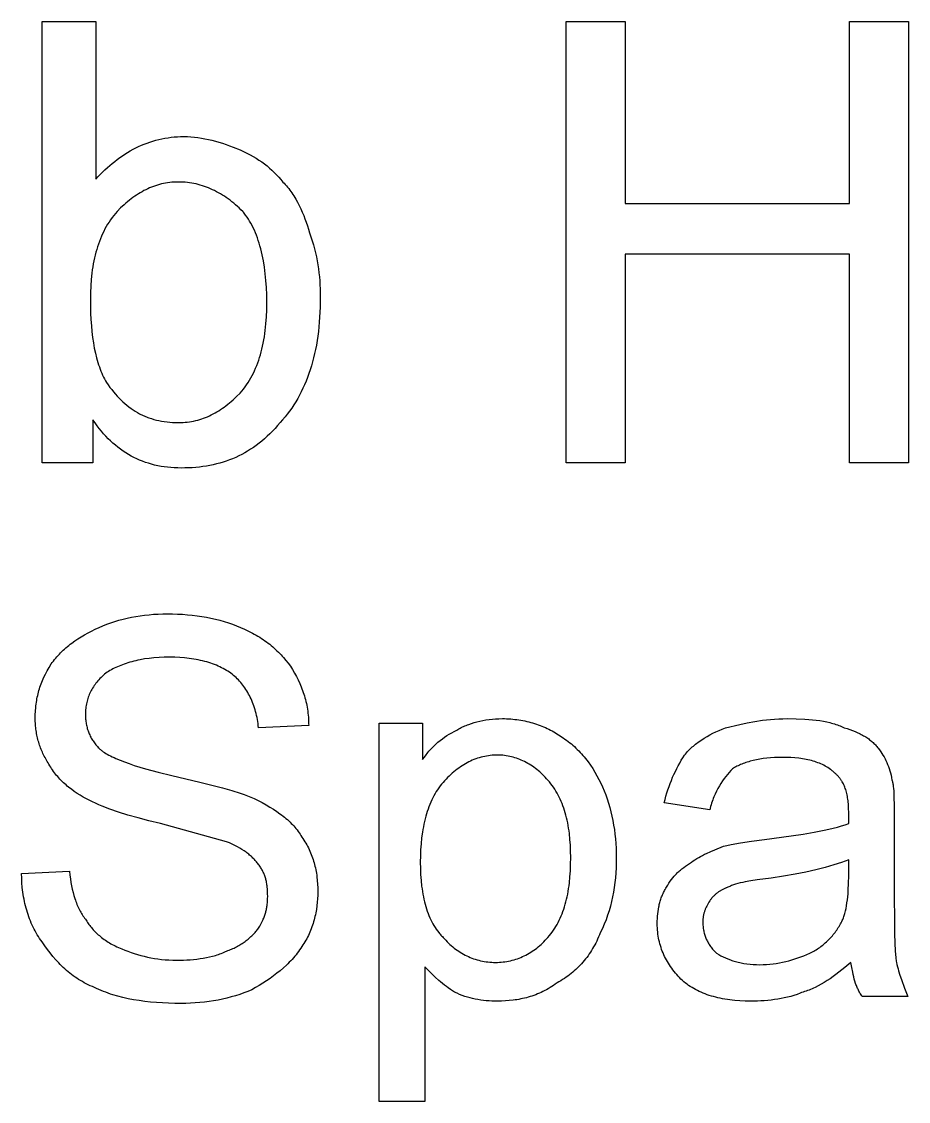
# Model space of a CAD drawing. Header units: millimetres. Extents: x 6840 to 12281, y 13072 to 17462.
# Drawn here: x 7221.38 to 7261.34, y 15288.73 to 15337.4 of the extents above; entities that cross this region are included whole.
import ezdxf

# ---------------------------------------------------------------- set-up
doc = ezdxf.new("R2010")
doc.units = ezdxf.units.MM
doc.header["$LTSCALE"] = 100
doc.header["$MEASUREMENT"] = 0
doc.layers.add('text', color=1, linetype='Continuous')

msp = doc.modelspace()

# ---------------------------------------------------------------- linework, layer by layer
at = {"layer": 'text'}
for points in [[(7224.593, 15317.519), (7222.304, 15317.519), (7222.304, 15337.398), (7224.714, 15337.398), (7224.714, 15330.29), (7224.816, 15330.401), (7224.92, 15330.51), (7225.025, 15330.616), (7225.131, 15330.719), (7225.239, 15330.818), (7225.349, 15330.915), (7225.46, 15331.009), (7225.572, 15331.099), (7225.686, 15331.187), (7225.801, 15331.271), (7225.917, 15331.352), (7226.035, 15331.429), (7226.154, 15331.503), (7226.275, 15331.574), (7226.397, 15331.642), (7226.521, 15331.706), (7226.646, 15331.766), (7226.772, 15331.823), (7226.9, 15331.876), (7227.029, 15331.925), (7227.16, 15331.971), (7227.292, 15332.013), (7227.425, 15332.051), (7227.56, 15332.086), (7227.696, 15332.116), (7227.834, 15332.143), (7227.973, 15332.166), (7228.113, 15332.184), (7228.255, 15332.199), (7228.399, 15332.209), (7228.543, 15332.215), (7228.689, 15332.218), (7228.769, 15332.217), (7228.848, 15332.215), (7229.006, 15332.207), (7229.164, 15332.193), (7229.322, 15332.174), (7229.48, 15332.151), (7229.638, 15332.122), (7229.796, 15332.089), (7229.955, 15332.052), (7230.113, 15332.01), (7230.271, 15331.965), (7230.429, 15331.915), (7230.587, 15331.862), (7230.745, 15331.805), (7230.903, 15331.745), (7231.22, 15331.615), (7231.375, 15331.546), (7231.525, 15331.474), (7231.669, 15331.399), (7231.809, 15331.322), (7231.943, 15331.241), (7232.073, 15331.158), (7232.198, 15331.072), (7232.319, 15330.983), (7232.435, 15330.891), (7232.548, 15330.796), (7232.657, 15330.699), (7232.761, 15330.599), (7232.863, 15330.496), (7232.961, 15330.39), (7233.055, 15330.281), (7233.147, 15330.169), (7233.203, 15330.112), (7233.257, 15330.054), (7233.31, 15329.994), (7233.362, 15329.933), (7233.412, 15329.87), (7233.462, 15329.807), (7233.509, 15329.742), (7233.556, 15329.676), (7233.601, 15329.609), (7233.645, 15329.541), (7233.688, 15329.473), (7233.73, 15329.403), (7233.81, 15329.261), (7233.885, 15329.115), (7233.957, 15328.967), (7234.024, 15328.816), (7234.087, 15328.664), (7234.147, 15328.509), (7234.203, 15328.353), (7234.256, 15328.196), (7234.305, 15328.038), (7234.352, 15327.88), (7234.417, 15327.7), (7234.477, 15327.519), (7234.531, 15327.338), (7234.58, 15327.157), (7234.624, 15326.977), (7234.663, 15326.796), (7234.698, 15326.615), (7234.729, 15326.434), (7234.755, 15326.254), (7234.777, 15326.073), (7234.795, 15325.892), (7234.81, 15325.712), (7234.821, 15325.531), (7234.828, 15325.35), (7234.834, 15324.989), (7234.827, 15324.523), (7234.806, 15324.073), (7234.79, 15323.855), (7234.77, 15323.64), (7234.748, 15323.43), (7234.721, 15323.223), (7234.691, 15323.02), (7234.658, 15322.821), (7234.62, 15322.626), (7234.58, 15322.435), (7234.536, 15322.247), (7234.488, 15322.063), (7234.437, 15321.882), (7234.382, 15321.706), (7234.324, 15321.532), (7234.262, 15321.362), (7234.197, 15321.196), (7234.128, 15321.033), (7234.056, 15320.873), (7233.98, 15320.717), (7233.9, 15320.564), (7233.817, 15320.414), (7233.731, 15320.267), (7233.641, 15320.124), (7233.547, 15319.983), (7233.45, 15319.846), (7233.35, 15319.712), (7233.246, 15319.58), (7233.138, 15319.452), (7233.027, 15319.326), (7232.913, 15319.193), (7232.798, 15319.065), (7232.681, 15318.941), (7232.563, 15318.823), (7232.444, 15318.709), (7232.323, 15318.6), (7232.2, 15318.496), (7232.076, 15318.396), (7231.95, 15318.301), (7231.823, 15318.21), (7231.694, 15318.124), (7231.563, 15318.043), (7231.431, 15317.965), (7231.297, 15317.893), (7231.161, 15317.824), (7231.024, 15317.76), (7230.885, 15317.7), (7230.743, 15317.644), (7230.601, 15317.592), (7230.456, 15317.545), (7230.309, 15317.501), (7230.161, 15317.462), (7230.011, 15317.426), (7229.859, 15317.395), (7229.704, 15317.367), (7229.548, 15317.343), (7229.39, 15317.323), (7229.23, 15317.307), (7229.068, 15317.294), (7228.904, 15317.285), (7228.737, 15317.28), (7228.569, 15317.278), (7228.412, 15317.28), (7228.257, 15317.286), (7228.104, 15317.297), (7227.953, 15317.312), (7227.805, 15317.331), (7227.658, 15317.354), (7227.514, 15317.382), (7227.372, 15317.413), (7227.232, 15317.449), (7227.094, 15317.49), (7226.958, 15317.534), (7226.824, 15317.583), (7226.692, 15317.636), (7226.563, 15317.693), (7226.435, 15317.754), (7226.31, 15317.82), (7226.187, 15317.89), (7226.066, 15317.964), (7225.947, 15318.042), (7225.83, 15318.125), (7225.715, 15318.212), (7225.603, 15318.303), (7225.492, 15318.398), (7225.384, 15318.498), (7225.277, 15318.601), (7225.173, 15318.71), (7225.071, 15318.822), (7224.971, 15318.938), (7224.874, 15319.059), (7224.778, 15319.184), (7224.684, 15319.313), (7224.593, 15319.447), (7224.593, 15317.519)], [(7245.918, 15317.519), (7245.918, 15337.398), (7248.569, 15337.398), (7248.569, 15329.206), (7258.689, 15329.206), (7258.689, 15337.398), (7261.34, 15337.398), (7261.34, 15317.519), (7258.689, 15317.519), (7258.689, 15326.916), (7248.569, 15326.916), (7248.569, 15317.519), (7245.918, 15317.519)], [(7224.473, 15324.868), (7224.475, 15324.558), (7224.484, 15324.258), (7224.498, 15323.969), (7224.518, 15323.692), (7224.543, 15323.424), (7224.574, 15323.168), (7224.611, 15322.921), (7224.653, 15322.684), (7224.701, 15322.458), (7224.755, 15322.241), (7224.784, 15322.136), (7224.814, 15322.033), (7224.846, 15321.933), (7224.879, 15321.835), (7224.914, 15321.74), (7224.95, 15321.647), (7224.987, 15321.556), (7225.026, 15321.467), (7225.066, 15321.38), (7225.108, 15321.296), (7225.151, 15321.213), (7225.195, 15321.133), (7225.275, 15321.022), (7225.355, 15320.914), (7225.436, 15320.81), (7225.518, 15320.71), (7225.601, 15320.613), (7225.685, 15320.519), (7225.77, 15320.429), (7225.856, 15320.343), (7225.944, 15320.26), (7226.032, 15320.18), (7226.123, 15320.104), (7226.214, 15320.032), (7226.307, 15319.963), (7226.402, 15319.898), (7226.498, 15319.836), (7226.596, 15319.778), (7226.696, 15319.723), (7226.746, 15319.697), (7226.797, 15319.672), (7226.849, 15319.648), (7226.901, 15319.624), (7226.953, 15319.602), (7227.006, 15319.58), (7227.06, 15319.559), (7227.114, 15319.54), (7227.223, 15319.503), (7227.335, 15319.469), (7227.449, 15319.439), (7227.565, 15319.413), (7227.684, 15319.39), (7227.805, 15319.37), (7227.928, 15319.354), (7228.054, 15319.342), (7228.183, 15319.333), (7228.314, 15319.328), (7228.448, 15319.326), (7228.549, 15319.327), (7228.649, 15319.332), (7228.747, 15319.339), (7228.844, 15319.348), (7228.94, 15319.361), (7229.035, 15319.376), (7229.128, 15319.394), (7229.22, 15319.415), (7229.312, 15319.438), (7229.402, 15319.464), (7229.491, 15319.492), (7229.579, 15319.523), (7229.667, 15319.557), (7229.753, 15319.593), (7229.839, 15319.631), (7229.924, 15319.672), (7230.009, 15319.716), (7230.092, 15319.762), (7230.176, 15319.811), (7230.258, 15319.861), (7230.34, 15319.915), (7230.422, 15319.97), (7230.503, 15320.028), (7230.583, 15320.088), (7230.664, 15320.151), (7230.744, 15320.216), (7230.823, 15320.283), (7230.903, 15320.352), (7231.061, 15320.497), (7231.22, 15320.651), (7231.297, 15320.743), (7231.372, 15320.836), (7231.444, 15320.932), (7231.513, 15321.03), (7231.58, 15321.13), (7231.644, 15321.232), (7231.705, 15321.337), (7231.764, 15321.444), (7231.819, 15321.553), (7231.873, 15321.665), (7231.923, 15321.778), (7231.971, 15321.895), (7232.017, 15322.013), (7232.06, 15322.134), (7232.1, 15322.257), (7232.138, 15322.383), (7232.174, 15322.512), (7232.207, 15322.642), (7232.237, 15322.776), (7232.266, 15322.912), (7232.291, 15323.05), (7232.315, 15323.191), (7232.336, 15323.335), (7232.355, 15323.481), (7232.385, 15323.781), (7232.407, 15324.092), (7232.42, 15324.414), (7232.424, 15324.748), (7232.42, 15325.082), (7232.407, 15325.408), (7232.386, 15325.725), (7232.357, 15326.032), (7232.319, 15326.329), (7232.272, 15326.616), (7232.245, 15326.755), (7232.217, 15326.892), (7232.186, 15327.026), (7232.153, 15327.157), (7232.118, 15327.286), (7232.081, 15327.411), (7232.042, 15327.534), (7232.001, 15327.654), (7231.957, 15327.771), (7231.912, 15327.884), (7231.864, 15327.995), (7231.814, 15328.102), (7231.763, 15328.207), (7231.709, 15328.308), (7231.652, 15328.406), (7231.594, 15328.5), (7231.534, 15328.591), (7231.471, 15328.679), (7231.439, 15328.722), (7231.407, 15328.763), (7231.374, 15328.804), (7231.34, 15328.844), (7231.261, 15328.922), (7231.181, 15328.998), (7231.1, 15329.072), (7231.018, 15329.143), (7230.936, 15329.213), (7230.853, 15329.28), (7230.769, 15329.344), (7230.685, 15329.407), (7230.6, 15329.467), (7230.514, 15329.525), (7230.428, 15329.581), (7230.34, 15329.634), (7230.253, 15329.685), (7230.164, 15329.733), (7230.075, 15329.779), (7229.985, 15329.823), (7229.894, 15329.864), (7229.802, 15329.903), (7229.71, 15329.939), (7229.618, 15329.972), (7229.524, 15330.003), (7229.43, 15330.032), (7229.335, 15330.058), (7229.239, 15330.081), (7229.143, 15330.101), (7229.046, 15330.119), (7228.948, 15330.135), (7228.849, 15330.147), (7228.75, 15330.157), (7228.65, 15330.164), (7228.55, 15330.168), (7228.448, 15330.169), (7228.348, 15330.168), (7228.248, 15330.164), (7228.15, 15330.157), (7228.053, 15330.147), (7227.957, 15330.135), (7227.862, 15330.119), (7227.769, 15330.101), (7227.677, 15330.081), (7227.585, 15330.058), (7227.495, 15330.032), (7227.406, 15330.003), (7227.318, 15329.972), (7227.23, 15329.939), (7227.143, 15329.903), (7227.058, 15329.864), (7226.973, 15329.823), (7226.888, 15329.779), (7226.805, 15329.733), (7226.721, 15329.685), (7226.639, 15329.634), (7226.557, 15329.581), (7226.475, 15329.525), (7226.394, 15329.467), (7226.314, 15329.407), (7226.233, 15329.344), (7226.153, 15329.28), (7226.074, 15329.213), (7225.994, 15329.143), (7225.836, 15328.998), (7225.677, 15328.844), (7225.6, 15328.753), (7225.525, 15328.659), (7225.453, 15328.563), (7225.383, 15328.466), (7225.317, 15328.366), (7225.253, 15328.264), (7225.192, 15328.16), (7225.133, 15328.053), (7225.077, 15327.945), (7225.024, 15327.835), (7224.974, 15327.722), (7224.926, 15327.607), (7224.88, 15327.49), (7224.837, 15327.371), (7224.797, 15327.25), (7224.759, 15327.127), (7224.723, 15327.002), (7224.69, 15326.875), (7224.66, 15326.745), (7224.631, 15326.613), (7224.606, 15326.48), (7224.582, 15326.344), (7224.561, 15326.206), (7224.542, 15326.065), (7224.512, 15325.779), (7224.49, 15325.484), (7224.477, 15325.18), (7224.473, 15324.868)], [(7221.375, 15299.001), (7223.531, 15299.104), (7223.552, 15298.933), (7223.575, 15298.767), (7223.601, 15298.606), (7223.629, 15298.449), (7223.661, 15298.298), (7223.696, 15298.151), (7223.734, 15298.009), (7223.775, 15297.872), (7223.797, 15297.805), (7223.82, 15297.739), (7223.844, 15297.675), (7223.869, 15297.612), (7223.895, 15297.55), (7223.922, 15297.489), (7223.95, 15297.429), (7223.979, 15297.371), (7224.009, 15297.314), (7224.04, 15297.258), (7224.072, 15297.203), (7224.106, 15297.15), (7224.14, 15297.097), (7224.176, 15297.046), (7224.212, 15296.996), (7224.25, 15296.948), (7224.28, 15296.899), (7224.31, 15296.851), (7224.342, 15296.803), (7224.376, 15296.755), (7224.41, 15296.708), (7224.446, 15296.66), (7224.483, 15296.613), (7224.521, 15296.566), (7224.561, 15296.519), (7224.602, 15296.473), (7224.645, 15296.426), (7224.689, 15296.381), (7224.734, 15296.336), (7224.781, 15296.291), (7224.829, 15296.247), (7224.879, 15296.203), (7224.93, 15296.16), (7224.983, 15296.118), (7225.038, 15296.076), (7225.094, 15296.035), (7225.151, 15295.995), (7225.21, 15295.955), (7225.271, 15295.917), (7225.333, 15295.879), (7225.397, 15295.842), (7225.463, 15295.806), (7225.53, 15295.771), (7225.599, 15295.737), (7225.67, 15295.705), (7225.743, 15295.673), (7225.817, 15295.642), (7225.893, 15295.613), (7226.029, 15295.556), (7226.167, 15295.502), (7226.308, 15295.451), (7226.451, 15295.403), (7226.597, 15295.357), (7226.745, 15295.315), (7226.895, 15295.276), (7227.048, 15295.241), (7227.204, 15295.209), (7227.361, 15295.181), (7227.521, 15295.156), (7227.684, 15295.136), (7227.848, 15295.12), (7228.016, 15295.109), (7228.185, 15295.102), (7228.357, 15295.099), (7228.665, 15295.104), (7228.818, 15295.111), (7228.97, 15295.12), (7229.121, 15295.133), (7229.271, 15295.148), (7229.418, 15295.167), (7229.564, 15295.189), (7229.707, 15295.215), (7229.848, 15295.245), (7229.985, 15295.278), (7230.052, 15295.297), (7230.119, 15295.316), (7230.185, 15295.336), (7230.25, 15295.358), (7230.313, 15295.38), (7230.376, 15295.404), (7230.438, 15295.429), (7230.499, 15295.455), (7230.558, 15295.482), (7230.616, 15295.51), (7230.674, 15295.53), (7230.731, 15295.551), (7230.787, 15295.573), (7230.842, 15295.596), (7230.897, 15295.621), (7230.951, 15295.646), (7231.005, 15295.672), (7231.058, 15295.699), (7231.11, 15295.727), (7231.161, 15295.756), (7231.211, 15295.786), (7231.261, 15295.817), (7231.31, 15295.848), (7231.357, 15295.88), (7231.405, 15295.913), (7231.451, 15295.946), (7231.496, 15295.98), (7231.54, 15296.015), (7231.584, 15296.05), (7231.626, 15296.086), (7231.668, 15296.122), (7231.708, 15296.158), (7231.748, 15296.195), (7231.786, 15296.232), (7231.823, 15296.269), (7231.86, 15296.307), (7231.895, 15296.345), (7231.929, 15296.383), (7231.962, 15296.422), (7231.994, 15296.46), (7232.024, 15296.498), (7232.054, 15296.537), (7232.109, 15296.632), (7232.16, 15296.725), (7232.206, 15296.816), (7232.248, 15296.906), (7232.267, 15296.95), (7232.286, 15296.994), (7232.303, 15297.038), (7232.319, 15297.082), (7232.335, 15297.125), (7232.349, 15297.169), (7232.362, 15297.212), (7232.375, 15297.256), (7232.386, 15297.299), (7232.397, 15297.342), (7232.407, 15297.386), (7232.416, 15297.429), (7232.424, 15297.473), (7232.431, 15297.517), (7232.438, 15297.561), (7232.444, 15297.605), (7232.453, 15297.695), (7232.46, 15297.786), (7232.463, 15297.879), (7232.465, 15297.974), (7232.463, 15298.088), (7232.46, 15298.196), (7232.453, 15298.301), (7232.444, 15298.401), (7232.438, 15298.45), (7232.431, 15298.498), (7232.424, 15298.545), (7232.416, 15298.592), (7232.407, 15298.637), (7232.397, 15298.682), (7232.386, 15298.727), (7232.375, 15298.77), (7232.362, 15298.813), (7232.349, 15298.856), (7232.335, 15298.898), (7232.319, 15298.939), (7232.303, 15298.98), (7232.286, 15299.021), (7232.267, 15299.061), (7232.248, 15299.101), (7232.228, 15299.14), (7232.206, 15299.18), (7232.184, 15299.219), (7232.16, 15299.257), (7232.135, 15299.296), (7232.109, 15299.335), (7232.082, 15299.373), (7232.054, 15299.412), (7232.025, 15299.45), (7231.995, 15299.488), (7231.964, 15299.525), (7231.933, 15299.561), (7231.901, 15299.597), (7231.869, 15299.633), (7231.835, 15299.668), (7231.8, 15299.702), (7231.765, 15299.736), (7231.729, 15299.77), (7231.692, 15299.803), (7231.653, 15299.836), (7231.614, 15299.869), (7231.574, 15299.901), (7231.532, 15299.932), (7231.489, 15299.964), (7231.4, 15300.026), (7231.306, 15300.087), (7231.206, 15300.147), (7231.101, 15300.206), (7230.99, 15300.265), (7230.872, 15300.323), (7230.748, 15300.381), (7230.616, 15300.439), (7227.639, 15301.26), (7227.114, 15301.38), (7226.622, 15301.507), (7226.162, 15301.639), (7225.739, 15301.774), (7225.354, 15301.908), (7225.011, 15302.04), (7224.855, 15302.104), (7224.71, 15302.167), (7224.577, 15302.228), (7224.456, 15302.287), (7224.304, 15302.365), (7224.157, 15302.446), (7224.015, 15302.53), (7223.878, 15302.616), (7223.746, 15302.705), (7223.618, 15302.798), (7223.556, 15302.845), (7223.495, 15302.894), (7223.436, 15302.943), (7223.377, 15302.993), (7223.32, 15303.044), (7223.264, 15303.096), (7223.21, 15303.149), (7223.156, 15303.202), (7223.104, 15303.257), (7223.053, 15303.313), (7223.003, 15303.37), (7222.954, 15303.428), (7222.906, 15303.487), (7222.86, 15303.547), (7222.815, 15303.608), (7222.771, 15303.67), (7222.728, 15303.733), (7222.687, 15303.797), (7222.646, 15303.863), (7222.607, 15303.93), (7222.569, 15303.988), (7222.533, 15304.047), (7222.497, 15304.106), (7222.463, 15304.166), (7222.43, 15304.226), (7222.398, 15304.287), (7222.367, 15304.348), (7222.338, 15304.41), (7222.31, 15304.472), (7222.282, 15304.534), (7222.257, 15304.597), (7222.232, 15304.661), (7222.208, 15304.725), (7222.186, 15304.789), (7222.165, 15304.853), (7222.145, 15304.918), (7222.127, 15304.983), (7222.109, 15305.049), (7222.093, 15305.114), (7222.078, 15305.18), (7222.064, 15305.246), (7222.051, 15305.313), (7222.04, 15305.379), (7222.03, 15305.446), (7222.021, 15305.513), (7222.013, 15305.58), (7222.006, 15305.647), (7222.001, 15305.714), (7221.997, 15305.781), (7221.994, 15305.849), (7221.992, 15305.916), (7221.991, 15305.983), (7221.994, 15306.154), (7222.001, 15306.321), (7222.014, 15306.484), (7222.022, 15306.564), (7222.031, 15306.643), (7222.042, 15306.721), (7222.055, 15306.799), (7222.068, 15306.876), (7222.083, 15306.953), (7222.1, 15307.029), (7222.118, 15307.104), (7222.137, 15307.179), (7222.158, 15307.254), (7222.181, 15307.329), (7222.204, 15307.403), (7222.23, 15307.477), (7222.257, 15307.551), (7222.286, 15307.625), (7222.316, 15307.698), (7222.348, 15307.772), (7222.381, 15307.846), (7222.453, 15307.995), (7222.532, 15308.144), (7222.617, 15308.295), (7222.71, 15308.448), (7222.759, 15308.515), (7222.809, 15308.58), (7222.86, 15308.645), (7222.912, 15308.708), (7222.966, 15308.77), (7223.02, 15308.831), (7223.076, 15308.891), (7223.134, 15308.95), (7223.192, 15309.008), (7223.252, 15309.065), (7223.312, 15309.12), (7223.374, 15309.175), (7223.437, 15309.229), (7223.502, 15309.282), (7223.567, 15309.334), (7223.634, 15309.385), (7223.771, 15309.484), (7223.913, 15309.58), (7224.06, 15309.672), (7224.212, 15309.762), (7224.368, 15309.848), (7224.529, 15309.932), (7224.695, 15310.012), (7224.866, 15310.091), (7225.041, 15310.165), (7225.218, 15310.235), (7225.397, 15310.3), (7225.579, 15310.36), (7225.763, 15310.416), (7225.949, 15310.466), (7226.138, 15310.512), (7226.33, 15310.553), (7226.523, 15310.589), (7226.719, 15310.62), (7226.918, 15310.647), (7227.119, 15310.668), (7227.322, 15310.685), (7227.528, 15310.697), (7227.736, 15310.704), (7227.947, 15310.707), (7228.177, 15310.704), (7228.404, 15310.697), (7228.628, 15310.685), (7228.85, 15310.668), (7229.069, 15310.647), (7229.284, 15310.62), (7229.496, 15310.589), (7229.705, 15310.553), (7229.91, 15310.512), (7230.112, 15310.466), (7230.309, 15310.416), (7230.503, 15310.36), (7230.692, 15310.3), (7230.877, 15310.235), (7231.057, 15310.165), (7231.233, 15310.091), (7231.421, 15310.011), (7231.513, 15309.97), (7231.603, 15309.927), (7231.692, 15309.884), (7231.778, 15309.839), (7231.863, 15309.793), (7231.946, 15309.746), (7232.028, 15309.698), (7232.108, 15309.649), (7232.186, 15309.599), (7232.263, 15309.547), (7232.338, 15309.495), (7232.412, 15309.442), (7232.484, 15309.388), (7232.555, 15309.333), (7232.624, 15309.278), (7232.691, 15309.221), (7232.757, 15309.163), (7232.822, 15309.105), (7232.885, 15309.046), (7232.947, 15308.986), (7233.007, 15308.925), (7233.066, 15308.863), (7233.124, 15308.801), (7233.18, 15308.738), (7233.289, 15308.61), (7233.393, 15308.479), (7233.492, 15308.345), (7233.585, 15308.191), (7233.674, 15308.037), (7233.758, 15307.882), (7233.836, 15307.726), (7233.91, 15307.569), (7233.977, 15307.41), (7234.009, 15307.33), (7234.039, 15307.25), (7234.068, 15307.169), (7234.095, 15307.087), (7234.12, 15307.005), (7234.145, 15306.922), (7234.167, 15306.839), (7234.188, 15306.755), (7234.208, 15306.67), (7234.226, 15306.584), (7234.242, 15306.498), (7234.257, 15306.41), (7234.27, 15306.322), (7234.281, 15306.233), (7234.291, 15306.142), (7234.299, 15306.051), (7234.305, 15305.959), (7234.309, 15305.866), (7234.312, 15305.771), (7234.313, 15305.675), (7232.054, 15305.573), (7232.043, 15305.668), (7232.031, 15305.763), (7232.017, 15305.856), (7232.001, 15305.948), (7231.984, 15306.039), (7231.964, 15306.128), (7231.943, 15306.216), (7231.921, 15306.303), (7231.897, 15306.388), (7231.871, 15306.472), (7231.843, 15306.555), (7231.814, 15306.636), (7231.783, 15306.716), (7231.751, 15306.794), (7231.717, 15306.871), (7231.682, 15306.946), (7231.645, 15307.02), (7231.607, 15307.092), (7231.567, 15307.163), (7231.526, 15307.232), (7231.483, 15307.3), (7231.439, 15307.366), (7231.393, 15307.43), (7231.346, 15307.493), (7231.298, 15307.554), (7231.249, 15307.614), (7231.198, 15307.672), (7231.146, 15307.728), (7231.092, 15307.782), (7231.038, 15307.835), (7230.982, 15307.885), (7230.924, 15307.934), (7230.866, 15307.982), (7230.804, 15308.028), (7230.741, 15308.073), (7230.675, 15308.117), (7230.606, 15308.16), (7230.536, 15308.201), (7230.463, 15308.241), (7230.389, 15308.279), (7230.312, 15308.317), (7230.233, 15308.352), (7230.152, 15308.387), (7230.069, 15308.42), (7229.984, 15308.452), (7229.897, 15308.482), (7229.809, 15308.51), (7229.718, 15308.538), (7229.626, 15308.563), (7229.532, 15308.588), (7229.436, 15308.61), (7229.338, 15308.631), (7229.239, 15308.651), (7229.138, 15308.669), (7229.036, 15308.685), (7228.932, 15308.7), (7228.72, 15308.724), (7228.501, 15308.742), (7228.278, 15308.752), (7228.049, 15308.756), (7227.804, 15308.752), (7227.568, 15308.742), (7227.341, 15308.725), (7227.124, 15308.701), (7226.915, 15308.672), (7226.716, 15308.637), (7226.619, 15308.617), (7226.525, 15308.596), (7226.432, 15308.574), (7226.342, 15308.55), (7226.254, 15308.526), (7226.168, 15308.5), (7226.085, 15308.473), (7226.003, 15308.445), (7225.923, 15308.416), (7225.845, 15308.386), (7225.77, 15308.355), (7225.696, 15308.323), (7225.624, 15308.29), (7225.554, 15308.256), (7225.486, 15308.221), (7225.42, 15308.186), (7225.356, 15308.15), (7225.294, 15308.113), (7225.233, 15308.075), (7225.174, 15308.037), (7225.118, 15307.989), (7225.062, 15307.94), (7225.009, 15307.89), (7224.958, 15307.84), (7224.908, 15307.789), (7224.86, 15307.737), (7224.814, 15307.685), (7224.77, 15307.633), (7224.728, 15307.58), (7224.687, 15307.526), (7224.648, 15307.471), (7224.611, 15307.416), (7224.576, 15307.361), (7224.543, 15307.304), (7224.511, 15307.247), (7224.481, 15307.19), (7224.453, 15307.132), (7224.427, 15307.073), (7224.403, 15307.014), (7224.38, 15306.954), (7224.359, 15306.894), (7224.34, 15306.833), (7224.323, 15306.771), (7224.308, 15306.709), (7224.294, 15306.646), (7224.283, 15306.582), (7224.273, 15306.518), (7224.265, 15306.454), (7224.258, 15306.388), (7224.254, 15306.322), (7224.251, 15306.256), (7224.25, 15306.189), (7224.251, 15306.131), (7224.253, 15306.075), (7224.256, 15306.018), (7224.26, 15305.963), (7224.265, 15305.908), (7224.272, 15305.853), (7224.28, 15305.799), (7224.289, 15305.746), (7224.299, 15305.693), (7224.31, 15305.641), (7224.323, 15305.59), (7224.337, 15305.539), (7224.352, 15305.489), (7224.368, 15305.439), (7224.386, 15305.39), (7224.404, 15305.342), (7224.424, 15305.294), (7224.445, 15305.247), (7224.467, 15305.2), (7224.491, 15305.154), (7224.516, 15305.109), (7224.541, 15305.064), (7224.569, 15305.02), (7224.597, 15304.976), (7224.626, 15304.933), (7224.657, 15304.89), (7224.689, 15304.849), (7224.722, 15304.807), (7224.756, 15304.767), (7224.792, 15304.727), (7224.828, 15304.687), (7224.866, 15304.649), (7224.886, 15304.629), (7224.907, 15304.61), (7224.929, 15304.591), (7224.952, 15304.572), (7224.976, 15304.552), (7225.001, 15304.533), (7225.027, 15304.514), (7225.054, 15304.495), (7225.111, 15304.456), (7225.172, 15304.418), (7225.238, 15304.379), (7225.308, 15304.341), (7225.381, 15304.302), (7225.459, 15304.264), (7225.541, 15304.225), (7225.626, 15304.187), (7225.81, 15304.11), (7226.009, 15304.033), (7226.223, 15303.956), (7226.454, 15303.879), (7226.96, 15303.724), (7227.527, 15303.57), (7228.152, 15303.416), (7229.408, 15303.126), (7230.424, 15302.865), (7230.85, 15302.742), (7231.228, 15302.622), (7231.399, 15302.564), (7231.559, 15302.505), (7231.709, 15302.447), (7231.849, 15302.39), (7232.219, 15302.197), (7232.394, 15302.1), (7232.561, 15302.001), (7232.721, 15301.902), (7232.874, 15301.801), (7233.019, 15301.699), (7233.09, 15301.647), (7233.158, 15301.594), (7233.224, 15301.541), (7233.289, 15301.487), (7233.352, 15301.432), (7233.413, 15301.377), (7233.472, 15301.321), (7233.53, 15301.264), (7233.585, 15301.206), (7233.639, 15301.148), (7233.691, 15301.088), (7233.741, 15301.028), (7233.79, 15300.967), (7233.836, 15300.904), (7233.881, 15300.841), (7233.924, 15300.776), (7233.966, 15300.711), (7234.005, 15300.644), (7234.052, 15300.576), (7234.098, 15300.508), (7234.141, 15300.439), (7234.183, 15300.37), (7234.223, 15300.3), (7234.262, 15300.229), (7234.299, 15300.158), (7234.334, 15300.086), (7234.367, 15300.013), (7234.399, 15299.94), (7234.429, 15299.866), (7234.458, 15299.792), (7234.485, 15299.717), (7234.51, 15299.642), (7234.534, 15299.566), (7234.557, 15299.489), (7234.578, 15299.412), (7234.597, 15299.334), (7234.615, 15299.255), (7234.632, 15299.176), (7234.647, 15299.096), (7234.66, 15299.016), (7234.673, 15298.935), (7234.684, 15298.854), (7234.701, 15298.689), (7234.714, 15298.521), (7234.721, 15298.352), (7234.724, 15298.18), (7234.721, 15298.025), (7234.714, 15297.867), (7234.701, 15297.709), (7234.684, 15297.549), (7234.66, 15297.389), (7234.632, 15297.229), (7234.615, 15297.148), (7234.597, 15297.068), (7234.578, 15296.989), (7234.557, 15296.909), (7234.534, 15296.83), (7234.51, 15296.751), (7234.485, 15296.672), (7234.458, 15296.594), (7234.429, 15296.517), (7234.399, 15296.44), (7234.367, 15296.364), (7234.334, 15296.288), (7234.299, 15296.213), (7234.262, 15296.139), (7234.223, 15296.066), (7234.183, 15295.994), (7234.141, 15295.923), (7234.098, 15295.853), (7234.052, 15295.783), (7234.005, 15295.715), (7233.956, 15295.639), (7233.905, 15295.564), (7233.853, 15295.49), (7233.798, 15295.417), (7233.742, 15295.345), (7233.685, 15295.274), (7233.626, 15295.205), (7233.565, 15295.136), (7233.503, 15295.069), (7233.44, 15295.002), (7233.375, 15294.937), (7233.308, 15294.872), (7233.171, 15294.747), (7233.029, 15294.624), (7232.883, 15294.506), (7232.731, 15294.391), (7232.576, 15294.279), (7232.417, 15294.17), (7232.254, 15294.065), (7232.087, 15293.962), (7231.918, 15293.862), (7231.746, 15293.764), (7231.57, 15293.69), (7231.39, 15293.62), (7231.206, 15293.555), (7231.018, 15293.495), (7230.826, 15293.44), (7230.63, 15293.389), (7230.432, 15293.343), (7230.231, 15293.302), (7230.028, 15293.266), (7229.823, 15293.235), (7229.615, 15293.209), (7229.407, 15293.187), (7229.197, 15293.17), (7228.986, 15293.158), (7228.775, 15293.151), (7228.563, 15293.148), (7228.276, 15293.151), (7227.995, 15293.158), (7227.719, 15293.171), (7227.448, 15293.188), (7227.182, 15293.212), (7226.922, 15293.24), (7226.668, 15293.275), (7226.419, 15293.315), (7226.177, 15293.362), (7225.941, 15293.414), (7225.711, 15293.473), (7225.487, 15293.538), (7225.378, 15293.573), (7225.27, 15293.61), (7225.164, 15293.649), (7225.06, 15293.689), (7224.958, 15293.731), (7224.857, 15293.774), (7224.758, 15293.82), (7224.661, 15293.867), (7224.566, 15293.907), (7224.472, 15293.948), (7224.38, 15293.991), (7224.29, 15294.035), (7224.201, 15294.082), (7224.115, 15294.13), (7224.029, 15294.18), (7223.945, 15294.231), (7223.863, 15294.285), (7223.782, 15294.339), (7223.703, 15294.396), (7223.625, 15294.454), (7223.548, 15294.513), (7223.473, 15294.575), (7223.399, 15294.637), (7223.326, 15294.701), (7223.255, 15294.767), (7223.184, 15294.834), (7223.115, 15294.903), (7223.047, 15294.973), (7222.913, 15295.118), (7222.784, 15295.268), (7222.658, 15295.423), (7222.536, 15295.584), (7222.416, 15295.75), (7222.299, 15295.921), (7222.242, 15295.999), (7222.187, 15296.078), (7222.134, 15296.16), (7222.083, 15296.243), (7222.033, 15296.327), (7221.985, 15296.413), (7221.939, 15296.501), (7221.895, 15296.59), (7221.853, 15296.68), (7221.812, 15296.772), (7221.773, 15296.865), (7221.736, 15296.959), (7221.701, 15297.054), (7221.668, 15297.15), (7221.636, 15297.247), (7221.606, 15297.345), (7221.578, 15297.445), (7221.552, 15297.545), (7221.528, 15297.645), (7221.505, 15297.747), (7221.484, 15297.849), (7221.465, 15297.952), (7221.448, 15298.055), (7221.433, 15298.159), (7221.419, 15298.263), (7221.408, 15298.368), (7221.39, 15298.578), (7221.379, 15298.789), (7221.375, 15299.001)], [(7237.496, 15288.733), (7237.496, 15305.778), (7239.447, 15305.778), (7239.447, 15304.135), (7239.525, 15304.248), (7239.606, 15304.357), (7239.647, 15304.409), (7239.689, 15304.461), (7239.731, 15304.511), (7239.774, 15304.56), (7239.818, 15304.609), (7239.862, 15304.656), (7239.907, 15304.702), (7239.952, 15304.747), (7240.045, 15304.835), (7240.14, 15304.918), (7240.238, 15304.998), (7240.337, 15305.075), (7240.44, 15305.148), (7240.544, 15305.218), (7240.651, 15305.285), (7240.761, 15305.35), (7240.873, 15305.411), (7240.987, 15305.47), (7241.036, 15305.499), (7241.086, 15305.527), (7241.137, 15305.554), (7241.189, 15305.581), (7241.243, 15305.607), (7241.297, 15305.632), (7241.353, 15305.656), (7241.409, 15305.68), (7241.467, 15305.703), (7241.526, 15305.726), (7241.646, 15305.768), (7241.77, 15305.807), (7241.898, 15305.842), (7242.03, 15305.874), (7242.165, 15305.902), (7242.304, 15305.926), (7242.446, 15305.947), (7242.59, 15305.962), (7242.738, 15305.974), (7242.888, 15305.981), (7243.041, 15305.983), (7243.137, 15305.983), (7243.232, 15305.98), (7243.327, 15305.975), (7243.421, 15305.969), (7243.514, 15305.961), (7243.607, 15305.952), (7243.699, 15305.94), (7243.79, 15305.927), (7243.881, 15305.913), (7243.97, 15305.896), (7244.059, 15305.878), (7244.147, 15305.859), (7244.235, 15305.838), (7244.321, 15305.815), (7244.407, 15305.791), (7244.491, 15305.765), (7244.575, 15305.738), (7244.658, 15305.709), (7244.74, 15305.679), (7244.821, 15305.648), (7244.901, 15305.615), (7244.98, 15305.58), (7245.058, 15305.544), (7245.135, 15305.507), (7245.21, 15305.468), (7245.285, 15305.428), (7245.359, 15305.387), (7245.432, 15305.345), (7245.503, 15305.301), (7245.573, 15305.256), (7245.643, 15305.21), (7245.711, 15305.162), (7245.787, 15305.113), (7245.862, 15305.062), (7245.936, 15305.01), (7246.009, 15304.955), (7246.081, 15304.9), (7246.151, 15304.842), (7246.22, 15304.783), (7246.288, 15304.722), (7246.355, 15304.66), (7246.42, 15304.597), (7246.485, 15304.532), (7246.548, 15304.465), (7246.61, 15304.398), (7246.671, 15304.328), (7246.73, 15304.258), (7246.789, 15304.187), (7246.846, 15304.114), (7246.902, 15304.04), (7247.01, 15303.889), (7247.114, 15303.733), (7247.212, 15303.574), (7247.306, 15303.411), (7247.395, 15303.244), (7247.479, 15303.075), (7247.559, 15302.903), (7247.633, 15302.727), (7247.703, 15302.547), (7247.768, 15302.363), (7247.828, 15302.175), (7247.884, 15301.983), (7247.934, 15301.788), (7247.98, 15301.589), (7248.021, 15301.389), (7248.057, 15301.185), (7248.088, 15300.98), (7248.115, 15300.773), (7248.136, 15300.564), (7248.153, 15300.354), (7248.165, 15300.143), (7248.172, 15299.932), (7248.175, 15299.72), (7248.172, 15299.49), (7248.165, 15299.263), (7248.153, 15299.038), (7248.135, 15298.815), (7248.112, 15298.595), (7248.083, 15298.377), (7248.048, 15298.162), (7248.008, 15297.949), (7247.962, 15297.738), (7247.909, 15297.53), (7247.85, 15297.324), (7247.785, 15297.121), (7247.713, 15296.92), (7247.634, 15296.721), (7247.549, 15296.525), (7247.456, 15296.331), (7247.417, 15296.236), (7247.377, 15296.143), (7247.335, 15296.051), (7247.292, 15295.961), (7247.248, 15295.872), (7247.203, 15295.786), (7247.156, 15295.701), (7247.108, 15295.618), (7247.059, 15295.536), (7247.008, 15295.456), (7246.956, 15295.378), (7246.902, 15295.301), (7246.847, 15295.226), (7246.79, 15295.152), (7246.733, 15295.08), (7246.673, 15295.009), (7246.612, 15294.94), (7246.55, 15294.873), (7246.486, 15294.807), (7246.42, 15294.742), (7246.353, 15294.679), (7246.284, 15294.617), (7246.214, 15294.557), (7246.142, 15294.498), (7246.068, 15294.44), (7245.993, 15294.384), (7245.916, 15294.329), (7245.837, 15294.275), (7245.757, 15294.222), (7245.675, 15294.171), (7245.591, 15294.121), (7245.505, 15294.073), (7245.428, 15294.016), (7245.35, 15293.962), (7245.271, 15293.91), (7245.192, 15293.86), (7245.113, 15293.813), (7245.033, 15293.768), (7244.952, 15293.725), (7244.871, 15293.684), (7244.79, 15293.646), (7244.708, 15293.609), (7244.626, 15293.574), (7244.543, 15293.542), (7244.46, 15293.511), (7244.377, 15293.483), (7244.293, 15293.456), (7244.209, 15293.431), (7244.124, 15293.408), (7244.04, 15293.386), (7243.955, 15293.367), (7243.87, 15293.349), (7243.784, 15293.332), (7243.699, 15293.317), (7243.613, 15293.304), (7243.527, 15293.293), (7243.355, 15293.274), (7243.182, 15293.261), (7243.009, 15293.254), (7242.835, 15293.251), (7242.702, 15293.252), (7242.571, 15293.256), (7242.441, 15293.263), (7242.314, 15293.272), (7242.189, 15293.284), (7242.065, 15293.3), (7241.942, 15293.319), (7241.821, 15293.341), (7241.702, 15293.367), (7241.583, 15293.396), (7241.465, 15293.43), (7241.348, 15293.468), (7241.232, 15293.509), (7241.116, 15293.556), (7241, 15293.606), (7240.885, 15293.662), (7240.789, 15293.721), (7240.697, 15293.782), (7240.606, 15293.845), (7240.517, 15293.91), (7240.43, 15293.978), (7240.345, 15294.046), (7240.261, 15294.116), (7240.179, 15294.188), (7240.017, 15294.335), (7239.859, 15294.485), (7239.55, 15294.791), (7239.55, 15288.733), (7237.496, 15288.733)], [(7258.751, 15294.997), (7258.481, 15294.771), (7258.212, 15294.557), (7258.077, 15294.455), (7257.942, 15294.358), (7257.808, 15294.264), (7257.673, 15294.175), (7257.538, 15294.091), (7257.403, 15294.012), (7257.269, 15293.938), (7257.134, 15293.87), (7257.066, 15293.839), (7256.999, 15293.808), (7256.932, 15293.78), (7256.864, 15293.753), (7256.797, 15293.727), (7256.729, 15293.704), (7256.662, 15293.682), (7256.595, 15293.662), (7256.527, 15293.634), (7256.459, 15293.606), (7256.321, 15293.556), (7256.18, 15293.509), (7256.038, 15293.468), (7255.894, 15293.43), (7255.748, 15293.396), (7255.601, 15293.367), (7255.452, 15293.341), (7255.303, 15293.319), (7255.152, 15293.3), (7255, 15293.284), (7254.847, 15293.272), (7254.694, 15293.263), (7254.541, 15293.256), (7254.233, 15293.251), (7253.986, 15293.255), (7253.747, 15293.266), (7253.515, 15293.284), (7253.401, 15293.295), (7253.29, 15293.309), (7253.18, 15293.324), (7253.072, 15293.341), (7252.966, 15293.36), (7252.861, 15293.381), (7252.759, 15293.404), (7252.658, 15293.428), (7252.559, 15293.454), (7252.462, 15293.482), (7252.366, 15293.512), (7252.273, 15293.543), (7252.181, 15293.577), (7252.091, 15293.612), (7252.003, 15293.649), (7251.917, 15293.688), (7251.832, 15293.728), (7251.749, 15293.771), (7251.669, 15293.815), (7251.589, 15293.861), (7251.512, 15293.909), (7251.437, 15293.959), (7251.363, 15294.01), (7251.291, 15294.063), (7251.221, 15294.118), (7251.153, 15294.175), (7251.086, 15294.243), (7251.021, 15294.311), (7250.959, 15294.38), (7250.898, 15294.45), (7250.839, 15294.52), (7250.781, 15294.591), (7250.726, 15294.663), (7250.673, 15294.735), (7250.622, 15294.808), (7250.572, 15294.882), (7250.525, 15294.957), (7250.479, 15295.033), (7250.436, 15295.109), (7250.395, 15295.186), (7250.355, 15295.264), (7250.318, 15295.343), (7250.283, 15295.423), (7250.25, 15295.504), (7250.22, 15295.586), (7250.191, 15295.668), (7250.165, 15295.752), (7250.14, 15295.837), (7250.118, 15295.922), (7250.099, 15296.009), (7250.081, 15296.097), (7250.066, 15296.186), (7250.053, 15296.276), (7250.042, 15296.367), (7250.034, 15296.459), (7250.028, 15296.552), (7250.024, 15296.647), (7250.023, 15296.742), (7250.024, 15296.857), (7250.028, 15296.969), (7250.035, 15297.079), (7250.044, 15297.187), (7250.056, 15297.293), (7250.072, 15297.397), (7250.091, 15297.5), (7250.101, 15297.551), (7250.113, 15297.602), (7250.125, 15297.653), (7250.139, 15297.703), (7250.153, 15297.753), (7250.169, 15297.802), (7250.185, 15297.851), (7250.202, 15297.901), (7250.22, 15297.95), (7250.24, 15297.998), (7250.26, 15298.047), (7250.282, 15298.096), (7250.304, 15298.144), (7250.328, 15298.192), (7250.353, 15298.241), (7250.378, 15298.289), (7250.406, 15298.337), (7250.434, 15298.385), (7250.492, 15298.479), (7250.55, 15298.568), (7250.608, 15298.654), (7250.668, 15298.735), (7250.729, 15298.813), (7250.791, 15298.887), (7250.823, 15298.923), (7250.855, 15298.958), (7250.888, 15298.993), (7250.922, 15299.027), (7250.956, 15299.06), (7250.99, 15299.093), (7251.026, 15299.125), (7251.062, 15299.157), (7251.136, 15299.22), (7251.214, 15299.28), (7251.295, 15299.34), (7251.38, 15299.399), (7251.469, 15299.457), (7251.563, 15299.515), (7251.642, 15299.571), (7251.722, 15299.625), (7251.804, 15299.678), (7251.889, 15299.728), (7251.975, 15299.776), (7252.063, 15299.823), (7252.153, 15299.869), (7252.244, 15299.912), (7252.429, 15299.997), (7252.617, 15300.078), (7253.001, 15300.233), (7253.164, 15300.272), (7253.347, 15300.31), (7253.771, 15300.387), (7254.272, 15300.464), (7254.849, 15300.541), (7256.064, 15300.697), (7256.602, 15300.778), (7257.095, 15300.862), (7257.545, 15300.952), (7257.755, 15300.998), (7257.954, 15301.047), (7258.142, 15301.097), (7258.321, 15301.149), (7258.489, 15301.204), (7258.648, 15301.26), (7258.648, 15301.774), (7258.646, 15301.925), (7258.639, 15302.072), (7258.633, 15302.143), (7258.627, 15302.213), (7258.619, 15302.282), (7258.61, 15302.35), (7258.6, 15302.416), (7258.588, 15302.48), (7258.575, 15302.544), (7258.562, 15302.606), (7258.547, 15302.666), (7258.53, 15302.725), (7258.513, 15302.783), (7258.494, 15302.839), (7258.474, 15302.893), (7258.453, 15302.947), (7258.431, 15302.998), (7258.408, 15303.048), (7258.383, 15303.096), (7258.357, 15303.143), (7258.344, 15303.166), (7258.33, 15303.188), (7258.316, 15303.21), (7258.302, 15303.232), (7258.287, 15303.253), (7258.272, 15303.274), (7258.257, 15303.294), (7258.242, 15303.314), (7258.226, 15303.334), (7258.21, 15303.353), (7258.193, 15303.371), (7258.177, 15303.389), (7258.16, 15303.407), (7258.142, 15303.424), (7258.125, 15303.441), (7258.107, 15303.458), (7258.089, 15303.474), (7258.07, 15303.489), (7258.051, 15303.504), (7258.032, 15303.519), (7258.008, 15303.543), (7257.983, 15303.566), (7257.958, 15303.589), (7257.932, 15303.612), (7257.906, 15303.634), (7257.88, 15303.655), (7257.853, 15303.677), (7257.825, 15303.697), (7257.769, 15303.738), (7257.712, 15303.776), (7257.652, 15303.813), (7257.591, 15303.848), (7257.528, 15303.882), (7257.464, 15303.913), (7257.398, 15303.944), (7257.33, 15303.972), (7257.261, 15303.999), (7257.19, 15304.025), (7257.118, 15304.049), (7257.044, 15304.071), (7256.969, 15304.092), (7256.892, 15304.111), (7256.813, 15304.129), (7256.734, 15304.146), (7256.652, 15304.161), (7256.57, 15304.175), (7256.486, 15304.187), (7256.401, 15304.198), (7256.226, 15304.216), (7256.046, 15304.228), (7255.861, 15304.235), (7255.671, 15304.238), (7255.482, 15304.236), (7255.3, 15304.228), (7255.125, 15304.217), (7254.957, 15304.201), (7254.795, 15304.181), (7254.64, 15304.157), (7254.491, 15304.129), (7254.349, 15304.097), (7254.212, 15304.061), (7254.146, 15304.042), (7254.081, 15304.022), (7254.018, 15304.002), (7253.956, 15303.98), (7253.896, 15303.958), (7253.837, 15303.935), (7253.779, 15303.911), (7253.723, 15303.886), (7253.668, 15303.861), (7253.614, 15303.835), (7253.561, 15303.808), (7253.51, 15303.781), (7253.46, 15303.753), (7253.412, 15303.724), (7253.335, 15303.645), (7253.258, 15303.561), (7253.182, 15303.472), (7253.107, 15303.378), (7253.033, 15303.279), (7252.96, 15303.176), (7252.89, 15303.068), (7252.821, 15302.954), (7252.755, 15302.836), (7252.692, 15302.714), (7252.631, 15302.586), (7252.602, 15302.521), (7252.574, 15302.454), (7252.547, 15302.386), (7252.521, 15302.317), (7252.495, 15302.246), (7252.471, 15302.175), (7252.448, 15302.102), (7252.426, 15302.028), (7252.405, 15301.953), (7252.385, 15301.876), (7250.331, 15302.184), (7250.371, 15302.337), (7250.413, 15302.488), (7250.457, 15302.636), (7250.504, 15302.781), (7250.554, 15302.924), (7250.605, 15303.065), (7250.66, 15303.203), (7250.716, 15303.339), (7250.775, 15303.473), (7250.837, 15303.604), (7250.9, 15303.733), (7250.966, 15303.859), (7251.035, 15303.983), (7251.106, 15304.105), (7251.179, 15304.224), (7251.255, 15304.341), (7251.294, 15304.388), (7251.335, 15304.436), (7251.376, 15304.482), (7251.419, 15304.528), (7251.463, 15304.574), (7251.508, 15304.619), (7251.554, 15304.663), (7251.602, 15304.706), (7251.651, 15304.749), (7251.7, 15304.792), (7251.752, 15304.834), (7251.804, 15304.875), (7251.858, 15304.915), (7251.912, 15304.955), (7252.025, 15305.034), (7252.143, 15305.109), (7252.266, 15305.183), (7252.394, 15305.254), (7252.526, 15305.322), (7252.663, 15305.389), (7252.805, 15305.452), (7252.952, 15305.514), (7253.104, 15305.573), (7253.739, 15305.724), (7254.071, 15305.793), (7254.413, 15305.855), (7254.764, 15305.908), (7254.943, 15305.93), (7255.125, 15305.948), (7255.309, 15305.963), (7255.496, 15305.974), (7255.685, 15305.981), (7255.876, 15305.983), (7256.285, 15305.978), (7256.667, 15305.963), (7256.848, 15305.95), (7257.022, 15305.935), (7257.19, 15305.916), (7257.352, 15305.894), (7257.508, 15305.868), (7257.658, 15305.838), (7257.802, 15305.805), (7257.872, 15305.786), (7257.941, 15305.767), (7258.008, 15305.746), (7258.074, 15305.725), (7258.139, 15305.702), (7258.202, 15305.679), (7258.264, 15305.654), (7258.325, 15305.628), (7258.385, 15305.601), (7258.443, 15305.573), (7258.575, 15305.533), (7258.703, 15305.491), (7258.826, 15305.446), (7258.943, 15305.399), (7259.057, 15305.35), (7259.111, 15305.325), (7259.165, 15305.298), (7259.217, 15305.272), (7259.268, 15305.244), (7259.318, 15305.216), (7259.367, 15305.188), (7259.415, 15305.159), (7259.461, 15305.129), (7259.506, 15305.098), (7259.55, 15305.067), (7259.593, 15305.036), (7259.634, 15305.004), (7259.674, 15304.971), (7259.714, 15304.937), (7259.752, 15304.903), (7259.788, 15304.869), (7259.824, 15304.834), (7259.858, 15304.798), (7259.891, 15304.761), (7259.923, 15304.724), (7259.954, 15304.687), (7259.983, 15304.649), (7260.04, 15304.572), (7260.094, 15304.494), (7260.146, 15304.416), (7260.195, 15304.337), (7260.242, 15304.257), (7260.286, 15304.176), (7260.328, 15304.092), (7260.368, 15304.007), (7260.405, 15303.919), (7260.44, 15303.828), (7260.473, 15303.735), (7260.503, 15303.638), (7260.531, 15303.537), (7260.556, 15303.433), (7260.579, 15303.324), (7260.599, 15303.211), (7260.604, 15303.196), (7260.609, 15303.181), (7260.617, 15303.15), (7260.625, 15303.116), (7260.633, 15303.081), (7260.64, 15303.044), (7260.647, 15303.005), (7260.659, 15302.922), (7260.669, 15302.832), (7260.677, 15302.735), (7260.689, 15302.518), (7260.7, 15301.998), (7260.702, 15301.363), (7260.702, 15298.59), (7260.715, 15296.293), (7260.727, 15295.872), (7260.745, 15295.515), (7260.757, 15295.361), (7260.771, 15295.223), (7260.778, 15295.16), (7260.787, 15295.101), (7260.795, 15295.047), (7260.805, 15294.997), (7260.825, 15294.9), (7260.848, 15294.804), (7260.872, 15294.708), (7260.899, 15294.612), (7260.958, 15294.419), (7261.023, 15294.227), (7261.166, 15293.841), (7261.318, 15293.456), (7259.264, 15293.456), (7259.236, 15293.495), (7259.209, 15293.535), (7259.183, 15293.575), (7259.158, 15293.615), (7259.134, 15293.656), (7259.111, 15293.698), (7259.09, 15293.741), (7259.069, 15293.784), (7259.049, 15293.827), (7259.029, 15293.872), (7259.011, 15293.916), (7258.994, 15293.962), (7258.977, 15294.008), (7258.961, 15294.054), (7258.931, 15294.15), (7258.903, 15294.247), (7258.877, 15294.347), (7258.853, 15294.449), (7258.831, 15294.554), (7258.79, 15294.77), (7258.751, 15294.997)], [(7239.344, 15299.515), (7239.348, 15299.231), (7239.359, 15298.956), (7239.377, 15298.692), (7239.404, 15298.436), (7239.42, 15298.313), (7239.438, 15298.191), (7239.458, 15298.072), (7239.48, 15297.955), (7239.504, 15297.841), (7239.53, 15297.729), (7239.558, 15297.619), (7239.588, 15297.512), (7239.621, 15297.408), (7239.655, 15297.305), (7239.692, 15297.205), (7239.73, 15297.108), (7239.771, 15297.013), (7239.814, 15296.92), (7239.86, 15296.83), (7239.907, 15296.742), (7239.957, 15296.657), (7240.009, 15296.574), (7240.064, 15296.493), (7240.121, 15296.415), (7240.18, 15296.339), (7240.21, 15296.302), (7240.241, 15296.266), (7240.273, 15296.23), (7240.305, 15296.195), (7240.338, 15296.16), (7240.371, 15296.126), (7240.429, 15296.06), (7240.489, 15295.995), (7240.55, 15295.932), (7240.612, 15295.871), (7240.675, 15295.812), (7240.739, 15295.755), (7240.804, 15295.7), (7240.87, 15295.646), (7240.937, 15295.595), (7241.006, 15295.546), (7241.075, 15295.498), (7241.145, 15295.453), (7241.217, 15295.41), (7241.289, 15295.368), (7241.362, 15295.329), (7241.436, 15295.292), (7241.511, 15295.257), (7241.587, 15295.224), (7241.664, 15295.193), (7241.742, 15295.164), (7241.82, 15295.138), (7241.9, 15295.114), (7241.98, 15295.092), (7242.061, 15295.072), (7242.142, 15295.055), (7242.224, 15295.039), (7242.308, 15295.026), (7242.391, 15295.016), (7242.476, 15295.007), (7242.561, 15295.001), (7242.646, 15294.998), (7242.733, 15294.997), (7242.819, 15294.998), (7242.905, 15295.001), (7242.99, 15295.007), (7243.074, 15295.016), (7243.158, 15295.026), (7243.241, 15295.039), (7243.323, 15295.055), (7243.405, 15295.072), (7243.486, 15295.092), (7243.566, 15295.114), (7243.645, 15295.138), (7243.724, 15295.164), (7243.801, 15295.193), (7243.878, 15295.224), (7243.954, 15295.257), (7244.029, 15295.292), (7244.103, 15295.329), (7244.176, 15295.368), (7244.249, 15295.41), (7244.32, 15295.453), (7244.39, 15295.498), (7244.46, 15295.546), (7244.528, 15295.595), (7244.595, 15295.646), (7244.662, 15295.7), (7244.727, 15295.755), (7244.791, 15295.812), (7244.854, 15295.871), (7244.916, 15295.932), (7244.977, 15295.995), (7245.036, 15296.06), (7245.094, 15296.126), (7245.161, 15296.204), (7245.224, 15296.284), (7245.286, 15296.365), (7245.345, 15296.449), (7245.402, 15296.535), (7245.456, 15296.622), (7245.508, 15296.712), (7245.558, 15296.803), (7245.606, 15296.897), (7245.651, 15296.993), (7245.694, 15297.091), (7245.735, 15297.191), (7245.774, 15297.294), (7245.811, 15297.398), (7245.845, 15297.505), (7245.877, 15297.615), (7245.908, 15297.727), (7245.936, 15297.841), (7245.962, 15297.958), (7245.986, 15298.077), (7246.008, 15298.199), (7246.028, 15298.324), (7246.046, 15298.451), (7246.062, 15298.581), (7246.088, 15298.849), (7246.107, 15299.128), (7246.118, 15299.418), (7246.121, 15299.72), (7246.118, 15300.004), (7246.107, 15300.278), (7246.088, 15300.544), (7246.062, 15300.8), (7246.046, 15300.924), (7246.028, 15301.047), (7246.008, 15301.167), (7245.986, 15301.285), (7245.962, 15301.401), (7245.936, 15301.514), (7245.908, 15301.626), (7245.877, 15301.735), (7245.845, 15301.842), (7245.811, 15301.947), (7245.774, 15302.051), (7245.735, 15302.152), (7245.694, 15302.251), (7245.651, 15302.348), (7245.606, 15302.443), (7245.558, 15302.536), (7245.508, 15302.627), (7245.456, 15302.716), (7245.402, 15302.803), (7245.345, 15302.888), (7245.286, 15302.972), (7245.224, 15303.053), (7245.161, 15303.133), (7245.094, 15303.211), (7245.036, 15303.278), (7244.977, 15303.342), (7244.916, 15303.405), (7244.854, 15303.466), (7244.791, 15303.525), (7244.728, 15303.582), (7244.663, 15303.637), (7244.597, 15303.691), (7244.53, 15303.742), (7244.463, 15303.792), (7244.395, 15303.839), (7244.326, 15303.884), (7244.256, 15303.928), (7244.185, 15303.969), (7244.114, 15304.008), (7244.042, 15304.045), (7243.969, 15304.08), (7243.896, 15304.113), (7243.823, 15304.144), (7243.749, 15304.173), (7243.674, 15304.199), (7243.599, 15304.223), (7243.524, 15304.245), (7243.448, 15304.265), (7243.372, 15304.283), (7243.296, 15304.298), (7243.22, 15304.311), (7243.143, 15304.322), (7243.066, 15304.33), (7242.989, 15304.336), (7242.912, 15304.339), (7242.835, 15304.341), (7242.749, 15304.339), (7242.663, 15304.336), (7242.578, 15304.33), (7242.494, 15304.321), (7242.41, 15304.311), (7242.326, 15304.297), (7242.244, 15304.282), (7242.162, 15304.264), (7242.08, 15304.243), (7241.999, 15304.22), (7241.919, 15304.195), (7241.839, 15304.167), (7241.76, 15304.137), (7241.681, 15304.105), (7241.604, 15304.07), (7241.526, 15304.033), (7241.45, 15303.993), (7241.373, 15303.951), (7241.298, 15303.906), (7241.223, 15303.859), (7241.149, 15303.81), (7241.075, 15303.758), (7241.002, 15303.704), (7240.929, 15303.647), (7240.858, 15303.589), (7240.786, 15303.527), (7240.716, 15303.463), (7240.645, 15303.397), (7240.576, 15303.329), (7240.507, 15303.258), (7240.439, 15303.184), (7240.371, 15303.108), (7240.305, 15303.03), (7240.241, 15302.95), (7240.18, 15302.867), (7240.121, 15302.781), (7240.064, 15302.694), (7240.009, 15302.604), (7239.957, 15302.511), (7239.907, 15302.417), (7239.86, 15302.32), (7239.814, 15302.221), (7239.771, 15302.12), (7239.73, 15302.016), (7239.692, 15301.911), (7239.655, 15301.803), (7239.621, 15301.693), (7239.588, 15301.581), (7239.558, 15301.467), (7239.53, 15301.351), (7239.504, 15301.232), (7239.48, 15301.112), (7239.458, 15300.99), (7239.438, 15300.865), (7239.404, 15300.61), (7239.377, 15300.348), (7239.359, 15300.078), (7239.348, 15299.8), (7239.344, 15299.515)], [(7258.648, 15299.617), (7258.326, 15299.502), (7257.973, 15299.388), (7257.589, 15299.276), (7257.172, 15299.168), (7256.722, 15299.065), (7256.237, 15298.967), (7255.716, 15298.877), (7255.157, 15298.796), (7254.52, 15298.717), (7254.242, 15298.675), (7253.989, 15298.629), (7253.872, 15298.604), (7253.76, 15298.578), (7253.655, 15298.551), (7253.554, 15298.521), (7253.46, 15298.49), (7253.414, 15298.474), (7253.37, 15298.457), (7253.327, 15298.44), (7253.286, 15298.422), (7253.245, 15298.404), (7253.206, 15298.385), (7253.177, 15298.375), (7253.148, 15298.365), (7253.12, 15298.354), (7253.091, 15298.342), (7253.062, 15298.329), (7253.034, 15298.317), (7253.005, 15298.303), (7252.977, 15298.289), (7252.949, 15298.274), (7252.921, 15298.259), (7252.893, 15298.243), (7252.865, 15298.226), (7252.838, 15298.209), (7252.81, 15298.191), (7252.784, 15298.173), (7252.757, 15298.154), (7252.731, 15298.135), (7252.705, 15298.114), (7252.679, 15298.094), (7252.654, 15298.072), (7252.629, 15298.05), (7252.604, 15298.028), (7252.58, 15298.005), (7252.556, 15297.981), (7252.533, 15297.956), (7252.51, 15297.931), (7252.488, 15297.906), (7252.466, 15297.88), (7252.445, 15297.853), (7252.424, 15297.826), (7252.404, 15297.798), (7252.385, 15297.769), (7252.347, 15297.711), (7252.313, 15297.654), (7252.28, 15297.596), (7252.25, 15297.538), (7252.222, 15297.48), (7252.209, 15297.451), (7252.197, 15297.422), (7252.185, 15297.394), (7252.174, 15297.365), (7252.164, 15297.336), (7252.154, 15297.307), (7252.144, 15297.278), (7252.136, 15297.249), (7252.128, 15297.22), (7252.12, 15297.191), (7252.113, 15297.163), (7252.107, 15297.134), (7252.101, 15297.105), (7252.096, 15297.076), (7252.091, 15297.047), (7252.088, 15297.018), (7252.084, 15296.989), (7252.082, 15296.96), (7252.079, 15296.932), (7252.078, 15296.903), (7252.077, 15296.874), (7252.077, 15296.845), (7252.077, 15296.788), (7252.079, 15296.732), (7252.082, 15296.677), (7252.086, 15296.623), (7252.092, 15296.57), (7252.098, 15296.519), (7252.106, 15296.468), (7252.115, 15296.418), (7252.125, 15296.369), (7252.137, 15296.321), (7252.15, 15296.274), (7252.163, 15296.228), (7252.178, 15296.182), (7252.195, 15296.137), (7252.212, 15296.093), (7252.231, 15296.049), (7252.251, 15296.006), (7252.272, 15295.964), (7252.294, 15295.922), (7252.317, 15295.88), (7252.342, 15295.839), (7252.368, 15295.799), (7252.395, 15295.758), (7252.423, 15295.719), (7252.453, 15295.679), (7252.483, 15295.64), (7252.515, 15295.601), (7252.548, 15295.562), (7252.583, 15295.523), (7252.618, 15295.484), (7252.693, 15295.407), (7252.79, 15295.351), (7252.89, 15295.297), (7252.993, 15295.246), (7253.099, 15295.197), (7253.207, 15295.152), (7253.319, 15295.11), (7253.376, 15295.09), (7253.434, 15295.071), (7253.493, 15295.052), (7253.553, 15295.035), (7253.613, 15295.019), (7253.675, 15295.003), (7253.737, 15294.989), (7253.801, 15294.975), (7253.865, 15294.963), (7253.931, 15294.951), (7254.065, 15294.931), (7254.203, 15294.915), (7254.345, 15294.903), (7254.492, 15294.896), (7254.644, 15294.894), (7254.797, 15294.896), (7254.947, 15294.903), (7255.096, 15294.915), (7255.242, 15294.931), (7255.387, 15294.951), (7255.53, 15294.975), (7255.672, 15295.003), (7255.812, 15295.035), (7255.951, 15295.071), (7256.089, 15295.11), (7256.226, 15295.152), (7256.362, 15295.197), (7256.498, 15295.246), (7256.633, 15295.297), (7256.903, 15295.407), (7256.96, 15295.437), (7257.017, 15295.467), (7257.073, 15295.499), (7257.129, 15295.532), (7257.184, 15295.566), (7257.238, 15295.602), (7257.291, 15295.638), (7257.344, 15295.675), (7257.396, 15295.714), (7257.447, 15295.753), (7257.497, 15295.794), (7257.547, 15295.835), (7257.596, 15295.878), (7257.644, 15295.921), (7257.691, 15295.965), (7257.737, 15296.011), (7257.782, 15296.057), (7257.827, 15296.104), (7257.87, 15296.152), (7257.912, 15296.201), (7257.954, 15296.25), (7257.994, 15296.301), (7258.034, 15296.352), (7258.072, 15296.404), (7258.11, 15296.456), (7258.146, 15296.51), (7258.181, 15296.564), (7258.215, 15296.619), (7258.248, 15296.674), (7258.28, 15296.731), (7258.311, 15296.787), (7258.34, 15296.845), (7258.359, 15296.884), (7258.378, 15296.925), (7258.395, 15296.968), (7258.412, 15297.013), (7258.429, 15297.06), (7258.445, 15297.108), (7258.46, 15297.158), (7258.475, 15297.209), (7258.489, 15297.262), (7258.503, 15297.317), (7258.528, 15297.431), (7258.551, 15297.552), (7258.571, 15297.679), (7258.589, 15297.812), (7258.605, 15297.951), (7258.618, 15298.095), (7258.629, 15298.246), (7258.643, 15298.562), (7258.648, 15298.899), (7258.648, 15299.617)]]:
    msp.add_lwpolyline(points, dxfattribs=at)

doc.saveas('drawing.dxf')
